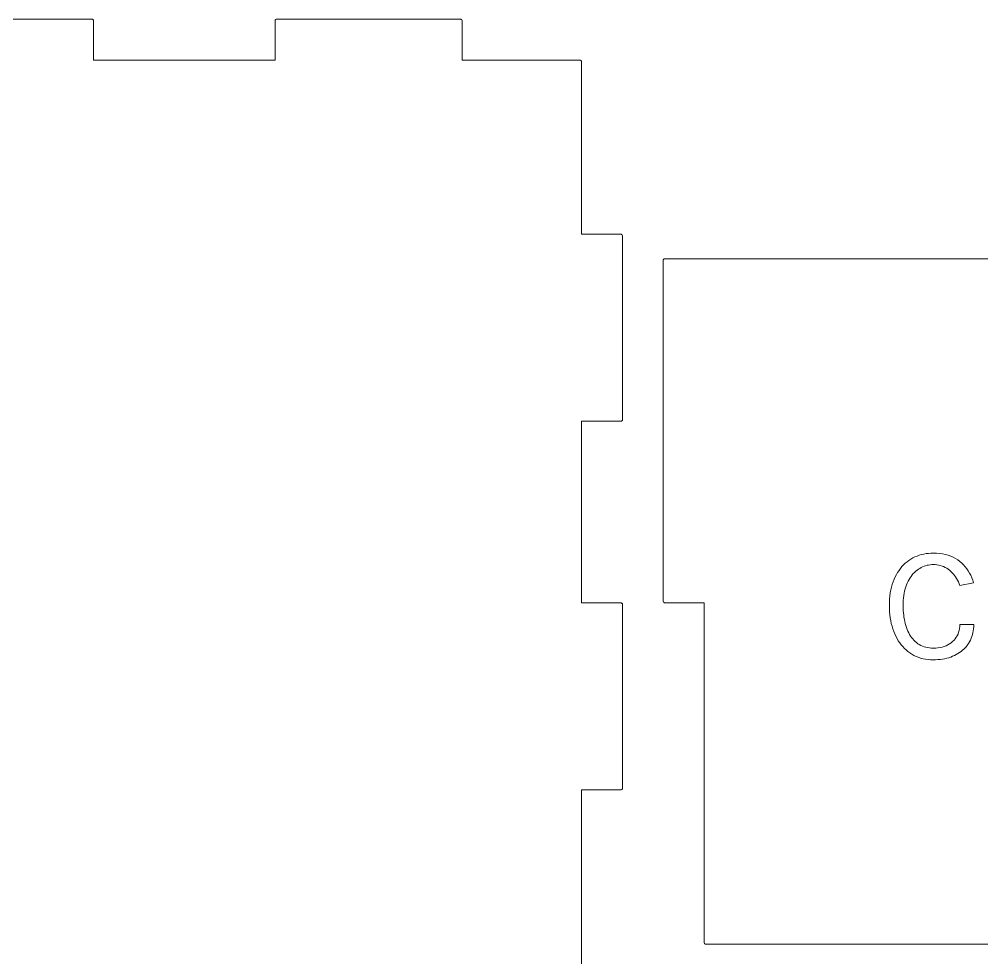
# Model space of a CAD drawing. Extents: x 3 to 302, y 3 to 302.
# Drawn here: x 104 to 174.5, y 135.7 to 204.4 of the extents above; entities that cross this region are included whole.
import ezdxf

# ---------------------------------------------------------------- set-up
doc = ezdxf.new("R2010")
doc.units = 0
doc.layers.get('0').update_dxf_attribs({"lineweight": 0})

msp = doc.modelspace()

# ---------------------------------------------------------------- linework, layer by layer
for p, q in [((109.37, 204.4), (95.83, 204.4)), ((109.39, 204.39), (109.37, 204.4)), ((109.4, 204.38), (109.39, 204.39)), ((109.42, 204.37), (109.4, 204.38)), ((109.43, 204.36), (109.42, 204.37)), ((109.45, 204.32), (109.43, 204.36)), ((109.45, 201.4), (109.45, 204.32)), ((122.76, 204.34), (122.75, 204.32)), ((122.75, 204.32), (122.75, 201.4)), ((122.77, 204.35), (122.76, 204.34)), ((122.78, 204.37), (122.77, 204.35)), ((122.79, 204.38), (122.78, 204.37)), ((122.83, 204.4), (122.79, 204.38)), ((136.37, 204.4), (122.83, 204.4)), ((136.39, 204.39), (136.37, 204.4)), ((136.4, 204.38), (136.39, 204.39)), ((136.42, 204.37), (136.4, 204.38)), ((136.43, 204.36), (136.42, 204.37)), ((136.45, 204.32), (136.43, 204.36)), ((136.45, 201.4), (136.45, 204.32)), ((122.75, 201.4), (109.45, 201.4)), ((145.12, 201.4), (136.45, 201.4)), ((145.14, 201.39), (145.12, 201.4)), ((145.15, 201.38), (145.14, 201.39)), ((145.17, 201.37), (145.15, 201.38)), ((145.18, 201.36), (145.17, 201.37)), ((145.2, 201.32), (145.18, 201.36)), ((145.2, 188.65), (145.2, 201.32)), ((148.12, 188.65), (145.2, 188.65)), ((148.14, 188.64), (148.12, 188.65)), ((148.15, 188.63), (148.14, 188.64)), ((148.17, 188.62), (148.15, 188.63)), ((148.18, 188.61), (148.17, 188.62)), ((148.2, 188.57), (148.18, 188.61)), ((148.2, 175.03), (148.2, 188.57)), ((151.21, 186.8), (151.2, 186.78)), ((151.2, 186.78), (151.2, 161.74)), ((151.22, 186.81), (151.21, 186.8)), ((151.23, 186.83), (151.22, 186.81)), ((151.24, 186.84), (151.23, 186.83)), ((151.28, 186.86), (151.24, 186.84)), ((250.32, 186.86), (151.28, 186.86)), ((145.2, 161.65), (145.2, 174.95)), ((145.2, 174.95), (148.12, 174.95)), ((148.12, 174.95), (148.16, 174.97)), ((148.16, 174.97), (148.17, 174.98)), ((148.17, 174.98), (148.18, 175)), ((148.18, 175), (148.19, 175.01)), ((148.19, 175.01), (148.2, 175.03)), ((169.644, 165.012), (169.799, 165.078)), ((169.799, 165.078), (169.957, 165.135)), ((169.957, 165.135), (170.12, 165.184)), ((170.12, 165.184), (170.286, 165.223)), ((170.286, 165.223), (170.455, 165.254)), ((170.455, 165.254), (170.629, 165.276)), ((170.629, 165.276), (170.805, 165.29)), ((170.805, 165.29), (170.986, 165.294)), ((170.986, 165.294), (170.986, 165.294)), ((170.986, 165.294), (171.222, 165.288)), ((171.222, 165.288), (171.45, 165.27)), ((171.45, 165.27), (171.667, 165.24)), ((171.667, 165.24), (171.875, 165.198)), ((171.875, 165.198), (172.074, 165.143)), ((172.074, 165.143), (172.264, 165.077)), ((172.264, 165.077), (172.444, 164.999)), ((168.692, 164.308), (168.811, 164.433)), ((168.811, 164.433), (168.935, 164.551)), ((168.935, 164.551), (169.066, 164.66)), ((169.066, 164.66), (169.202, 164.761)), ((169.202, 164.761), (169.345, 164.853)), ((169.345, 164.853), (169.493, 164.937)), ((169.493, 164.937), (169.644, 165.012)), ((170.415, 164.369), (170.307, 164.332)), ((170.526, 164.4), (170.415, 164.369)), ((170.638, 164.423), (170.526, 164.4)), ((170.752, 164.44), (170.638, 164.423)), ((170.868, 164.451), (170.752, 164.44)), ((170.986, 164.454), (170.868, 164.451)), ((171.121, 164.45), (170.986, 164.454)), ((170.986, 164.454), (170.986, 164.454)), ((171.253, 164.437), (171.121, 164.45)), ((171.381, 164.416), (171.253, 164.437)), ((171.506, 164.387), (171.381, 164.416)), ((171.627, 164.35), (171.506, 164.387)), ((172.444, 164.999), (172.614, 164.908)), ((172.614, 164.908), (172.775, 164.806)), ((172.775, 164.806), (172.927, 164.691)), ((172.927, 164.691), (173.069, 164.567)), ((173.069, 164.567), (173.203, 164.435)), ((173.203, 164.435), (173.327, 164.297)), ((168.193, 163.554), (168.281, 163.721)), ((168.281, 163.721), (168.374, 163.881)), ((168.374, 163.881), (168.474, 164.031)), ((168.474, 164.031), (168.58, 164.174)), ((168.58, 164.174), (168.692, 164.308)), ((169.439, 163.693), (169.36, 163.588)), ((169.521, 163.791), (169.439, 163.693)), ((169.608, 163.882), (169.521, 163.791)), ((169.698, 163.966), (169.608, 163.882)), ((169.793, 164.044), (169.698, 163.966)), ((169.891, 164.115), (169.793, 164.044)), ((169.992, 164.179), (169.891, 164.115)), ((170.095, 164.237), (169.992, 164.179)), ((170.2, 164.288), (170.095, 164.237)), ((170.307, 164.332), (170.2, 164.288)), ((171.745, 164.304), (171.627, 164.35)), ((171.86, 164.25), (171.745, 164.304)), ((171.971, 164.187), (171.86, 164.25)), ((172.079, 164.116), (171.971, 164.187)), ((172.183, 164.037), (172.079, 164.116)), ((172.283, 163.951), (172.183, 164.037)), ((172.377, 163.859), (172.283, 163.951)), ((172.466, 163.761), (172.377, 163.859)), ((172.549, 163.658), (172.466, 163.761)), ((172.626, 163.549), (172.549, 163.658)), ((173.327, 164.297), (173.442, 164.151)), ((173.442, 164.151), (173.547, 163.997)), ((173.547, 163.997), (173.644, 163.837)), ((173.644, 163.837), (173.731, 163.669)), ((173.731, 163.669), (173.809, 163.494)), ((167.922, 162.804), (167.977, 163.004)), ((167.977, 163.004), (168.041, 163.195)), ((168.041, 163.195), (168.113, 163.378)), ((168.113, 163.378), (168.193, 163.554)), ((169.026, 162.966), (168.974, 162.822)), ((169.084, 163.104), (169.026, 162.966)), ((169.147, 163.235), (169.084, 163.104)), ((169.214, 163.359), (169.147, 163.235)), ((169.285, 163.477), (169.214, 163.359)), ((169.36, 163.588), (169.285, 163.477)), ((172.698, 163.434), (172.626, 163.549)), ((172.764, 163.314), (172.698, 163.434)), ((172.825, 163.187), (172.764, 163.314)), ((172.88, 163.056), (172.825, 163.187)), ((172.93, 162.918), (172.88, 163.056)), ((173.938, 163.122), (172.93, 162.918)), ((173.809, 163.494), (173.878, 163.312)), ((173.878, 163.312), (173.938, 163.122)), ((173.938, 163.122), (173.938, 163.122)), ((167.808, 162.159), (167.838, 162.382)), ((167.838, 162.382), (167.876, 162.597)), ((167.876, 162.597), (167.922, 162.804)), ((168.855, 162.352), (168.827, 162.183)), ((168.888, 162.516), (168.855, 162.352)), ((168.928, 162.672), (168.888, 162.516)), ((168.974, 162.822), (168.928, 162.672)), ((148.12, 161.65), (145.2, 161.65)), ((148.14, 161.64), (148.12, 161.65)), ((148.15, 161.63), (148.14, 161.64)), ((148.17, 161.62), (148.15, 161.63)), ((148.18, 161.61), (148.17, 161.62)), ((148.2, 161.57), (148.18, 161.61)), ((148.2, 148.03), (148.2, 161.57)), ((151.2, 161.74), (151.22, 161.7)), ((151.22, 161.7), (151.23, 161.69)), ((151.23, 161.69), (151.25, 161.68)), ((151.25, 161.68), (151.26, 161.67)), ((151.26, 161.67), (151.28, 161.66)), ((151.28, 161.66), (154.2, 161.66)), ((154.2, 161.66), (154.2, 136.74)), ((167.77, 161.442), (167.774, 161.689)), ((167.774, 161.689), (167.787, 161.928)), ((167.787, 161.928), (167.808, 162.159)), ((168.781, 161.637), (168.778, 161.442)), ((168.79, 161.825), (168.781, 161.637)), ((168.806, 162.007), (168.79, 161.825)), ((168.827, 162.183), (168.806, 162.007)), ((167.774, 161.21), (167.77, 161.442)), ((167.77, 161.442), (167.77, 161.442)), ((167.786, 160.983), (167.774, 161.21)), ((167.805, 160.762), (167.786, 160.983)), ((168.778, 161.442), (168.778, 161.442)), ((168.778, 161.442), (168.78, 161.264)), ((168.78, 161.264), (168.788, 161.09)), ((168.788, 161.09), (168.8, 160.92)), ((168.8, 160.92), (168.817, 160.754)), ((167.832, 160.547), (167.805, 160.762)), ((167.868, 160.337), (167.832, 160.547)), ((167.91, 160.133), (167.868, 160.337)), ((167.961, 159.935), (167.91, 160.133)), ((168.817, 160.754), (168.839, 160.591)), ((168.839, 160.591), (168.865, 160.433)), ((168.865, 160.433), (168.897, 160.279)), ((168.897, 160.279), (168.934, 160.129)), ((168.934, 160.129), (168.975, 159.982)), ((168.02, 159.743), (167.961, 159.935)), ((168.086, 159.556), (168.02, 159.743)), ((168.16, 159.375), (168.086, 159.556)), ((168.975, 159.982), (169.021, 159.84)), ((169.021, 159.84), (169.072, 159.703)), ((169.072, 159.703), (169.128, 159.571)), ((169.128, 159.571), (169.189, 159.446)), ((169.189, 159.446), (169.255, 159.326)), ((172.799, 159.369), (172.846, 159.498)), ((172.846, 159.498), (172.883, 159.633)), ((172.883, 159.633), (172.909, 159.774)), ((172.909, 159.774), (172.925, 159.921)), ((172.925, 159.921), (172.93, 160.074)), ((172.93, 160.074), (172.93, 160.074)), ((172.93, 160.074), (173.95, 160.074)), ((173.89, 159.463), (173.857, 159.322)), ((173.917, 159.609), (173.89, 159.463)), ((173.935, 159.759), (173.917, 159.609)), ((173.946, 159.914), (173.935, 159.759)), ((173.95, 160.074), (173.946, 159.914)), ((168.241, 159.201), (168.16, 159.375)), ((168.329, 159.034), (168.241, 159.201)), ((168.424, 158.875), (168.329, 159.034)), ((168.525, 158.725), (168.424, 158.875)), ((168.632, 158.581), (168.525, 158.725)), ((169.255, 159.326), (169.326, 159.213)), ((169.326, 159.213), (169.401, 159.106)), ((169.401, 159.106), (169.482, 159.004)), ((169.482, 159.004), (169.567, 158.909)), ((169.567, 158.909), (169.658, 158.819)), ((169.658, 158.819), (169.753, 158.736)), ((169.753, 158.736), (169.853, 158.66)), ((172.18, 158.641), (172.296, 158.723)), ((172.296, 158.723), (172.405, 158.814)), ((172.405, 158.814), (172.505, 158.913)), ((172.505, 158.913), (172.594, 159.018)), ((172.594, 159.018), (172.673, 159.129)), ((172.673, 159.129), (172.741, 159.246)), ((172.741, 159.246), (172.799, 159.369)), ((173.649, 158.803), (173.578, 158.685)), ((173.712, 158.926), (173.649, 158.803)), ((173.768, 159.053), (173.712, 158.926)), ((173.816, 159.185), (173.768, 159.053)), ((173.857, 159.322), (173.816, 159.185)), ((168.747, 158.446), (168.632, 158.581)), ((168.868, 158.319), (168.747, 158.446)), ((168.995, 158.199), (168.868, 158.319)), ((169.129, 158.087), (168.995, 158.199)), ((169.27, 157.983), (169.129, 158.087)), ((169.853, 158.66), (169.959, 158.591)), ((169.959, 158.591), (170.069, 158.531)), ((170.069, 158.531), (170.185, 158.479)), ((170.185, 158.479), (170.306, 158.434)), ((170.306, 158.434), (170.432, 158.398)), ((170.432, 158.398), (170.563, 158.37)), ((170.563, 158.37), (170.699, 158.35)), ((170.699, 158.35), (170.84, 158.338)), ((170.84, 158.338), (170.986, 158.334)), ((170.986, 158.334), (171.161, 158.339)), ((170.986, 158.334), (170.986, 158.334)), ((171.161, 158.339), (171.329, 158.353)), ((171.329, 158.353), (171.489, 158.377)), ((171.489, 158.377), (171.642, 158.411)), ((171.642, 158.411), (171.788, 158.454)), ((171.788, 158.454), (171.926, 158.507)), ((171.926, 158.507), (172.057, 158.569)), ((172.057, 158.569), (172.18, 158.641)), ((173.025, 158.086), (172.912, 158.005)), ((173.132, 158.173), (173.025, 158.086)), ((173.233, 158.265), (173.132, 158.173)), ((173.328, 158.362), (173.233, 158.265)), ((173.417, 158.464), (173.328, 158.362)), ((173.501, 158.572), (173.417, 158.464)), ((173.578, 158.685), (173.501, 158.572)), ((169.417, 157.888), (169.27, 157.983)), ((169.569, 157.803), (169.417, 157.888)), ((169.727, 157.727), (169.569, 157.803)), ((169.89, 157.662), (169.727, 157.727)), ((170.059, 157.607), (169.89, 157.662)), ((170.233, 157.562), (170.059, 157.607)), ((170.413, 157.527), (170.233, 157.562)), ((170.599, 157.502), (170.413, 157.527)), ((170.79, 157.487), (170.599, 157.502)), ((170.986, 157.482), (170.79, 157.487)), ((171.16, 157.485), (170.986, 157.482)), ((170.986, 157.482), (170.986, 157.482)), ((170.986, 157.482), (170.986, 157.482)), ((171.33, 157.494), (171.16, 157.485)), ((171.496, 157.51), (171.33, 157.494)), ((171.658, 157.532), (171.496, 157.51)), ((171.815, 157.56), (171.658, 157.532)), ((171.968, 157.594), (171.815, 157.56)), ((172.116, 157.635), (171.968, 157.594)), ((172.261, 157.682), (172.116, 157.635)), ((172.401, 157.735), (172.261, 157.682)), ((172.537, 157.794), (172.401, 157.735)), ((172.668, 157.859), (172.537, 157.794)), ((172.793, 157.929), (172.668, 157.859)), ((172.912, 158.005), (172.793, 157.929)), ((145.2, 134.65), (145.2, 147.95)), ((145.2, 147.95), (148.12, 147.95)), ((148.12, 147.95), (148.16, 147.97)), ((148.16, 147.97), (148.17, 147.98)), ((148.17, 147.98), (148.18, 148)), ((148.18, 148), (148.19, 148.01)), ((148.19, 148.01), (148.2, 148.03)), ((154.2, 136.74), (154.22, 136.7)), ((154.22, 136.7), (154.23, 136.69)), ((154.23, 136.69), (154.25, 136.68)), ((154.25, 136.68), (154.26, 136.67)), ((154.26, 136.67), (154.28, 136.66)), ((154.28, 136.66), (247.32, 136.66))]:
    msp.add_line(p, q)

doc.saveas('drawing.dxf')
